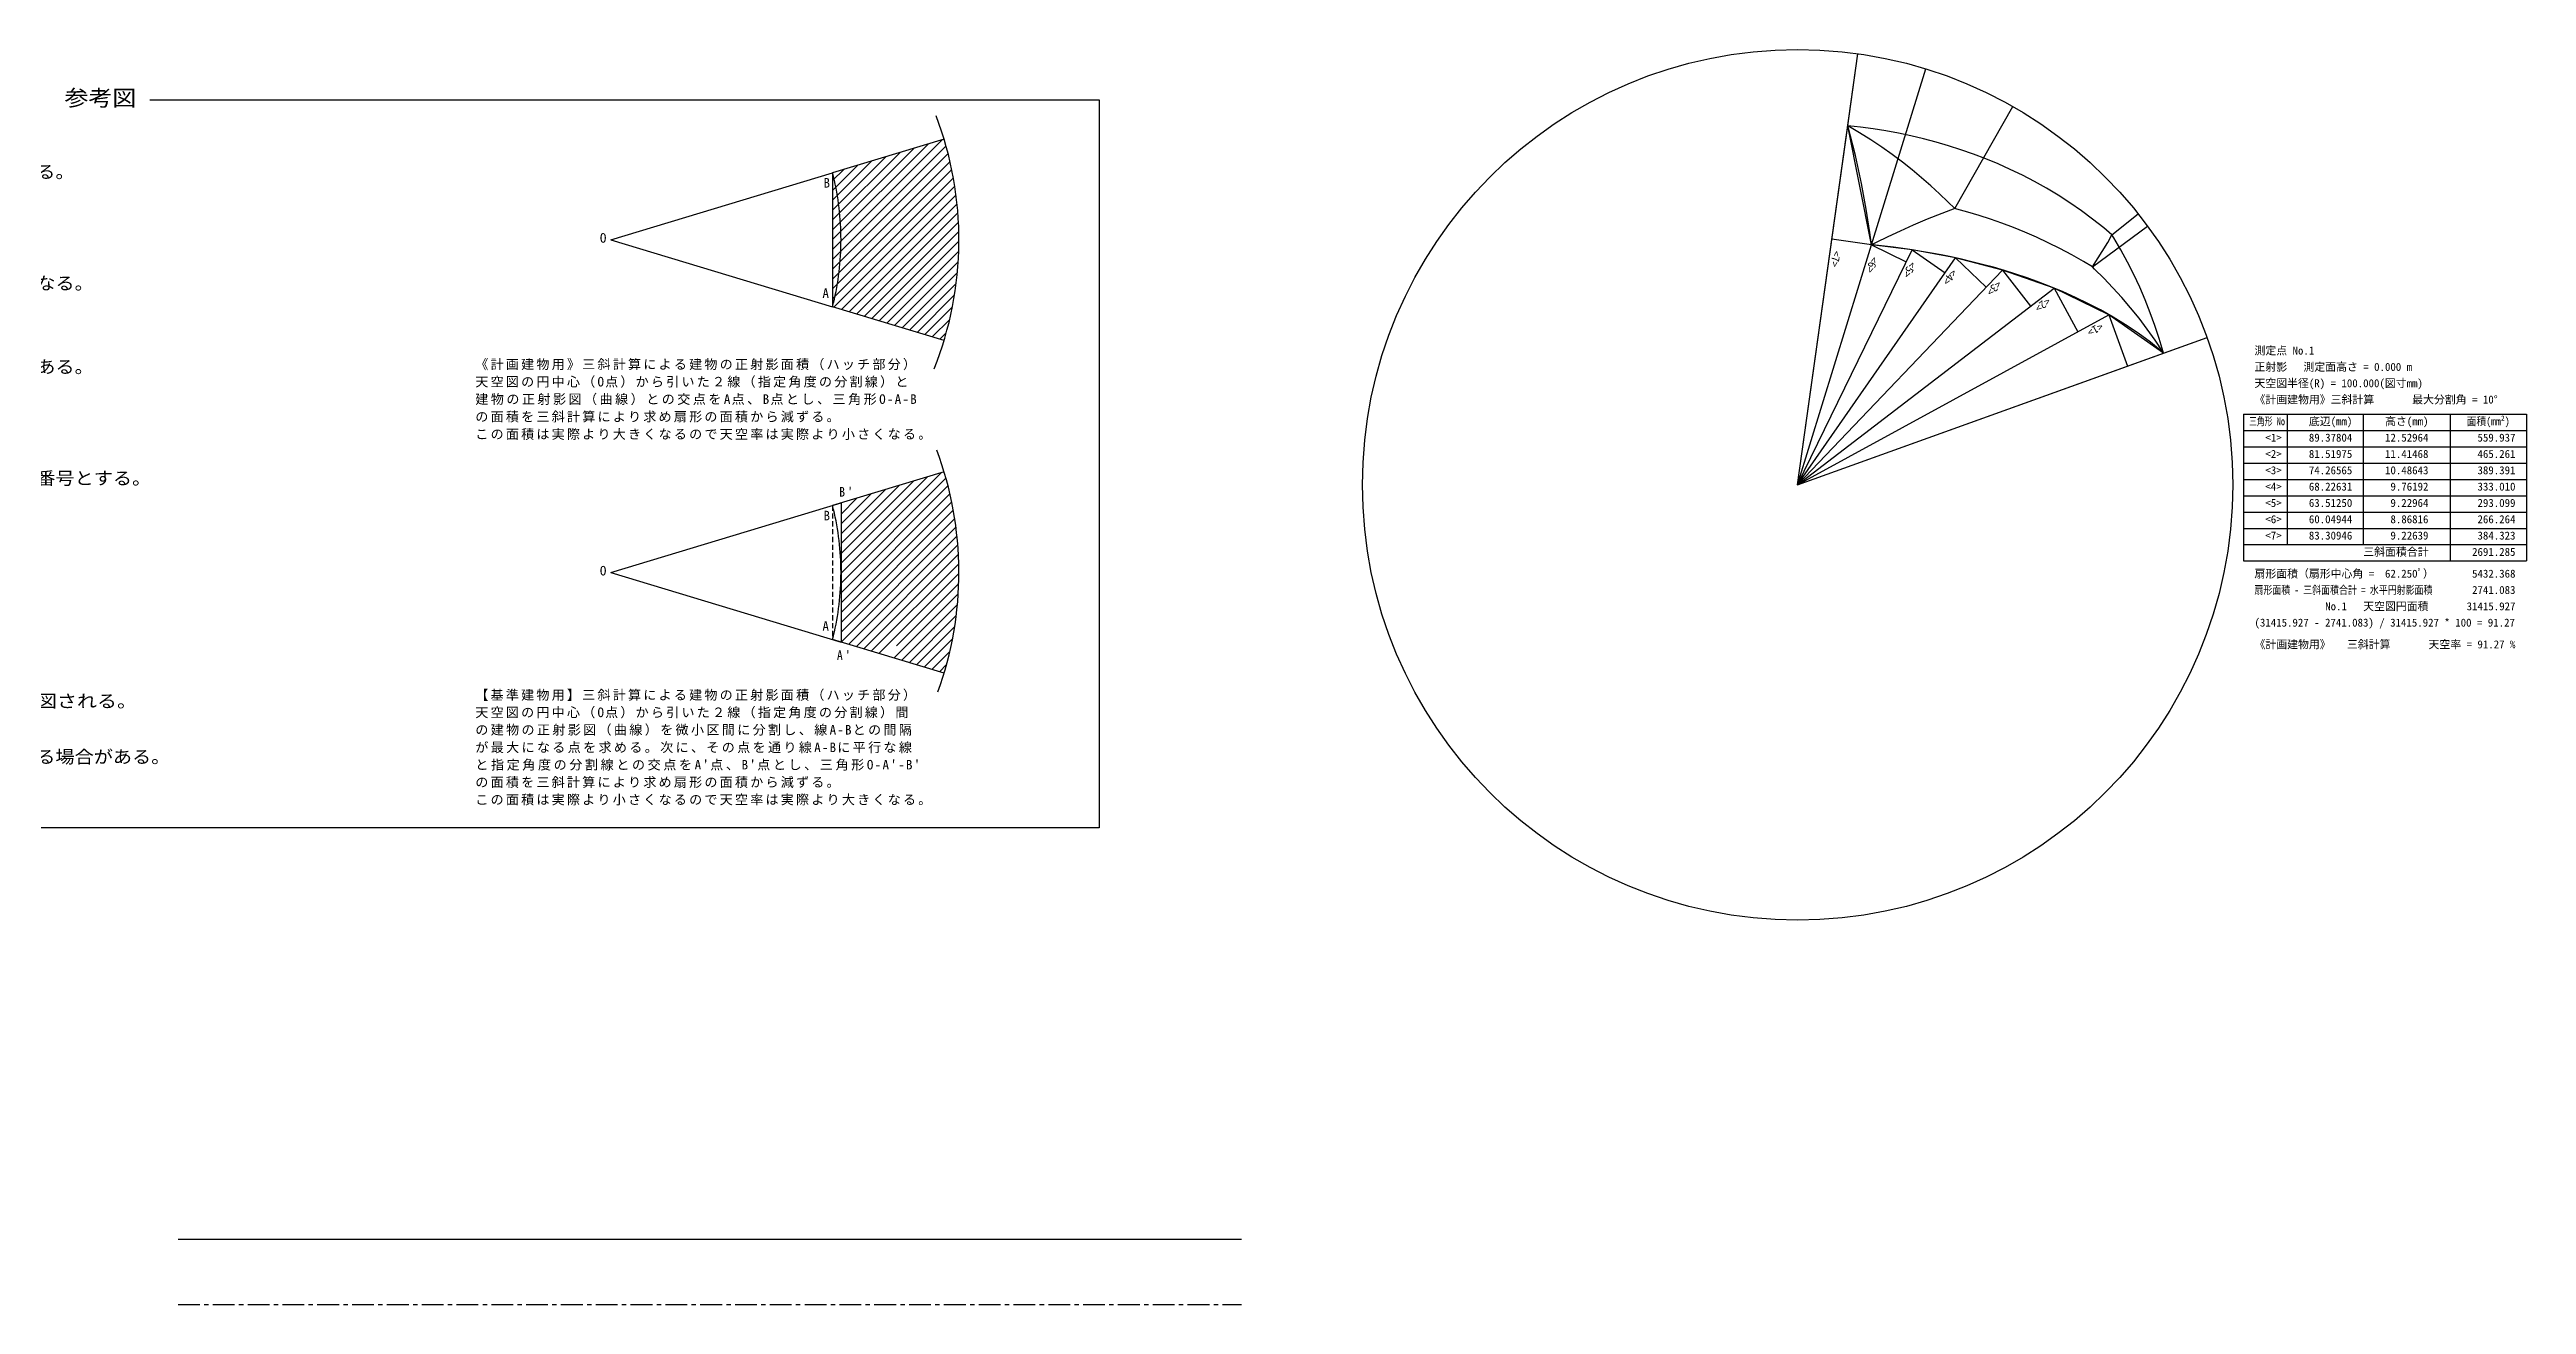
# Model space of a CAD drawing. Units: millimetres at full size, sheet at 1:200. Extents: x -99586 to 117532, y -64939 to 67268.
# Drawn here: x 2231 to 116074, y 9606 to 67268 of the extents above; entities that cross this region are included whole.
import ezdxf
from ezdxf.enums import TextEntityAlignment as Align

# ---------------------------------------------------------------- set-up
doc = ezdxf.new("R2010")
doc.units = ezdxf.units.MM
doc.header["$LTSCALE"] = 200
doc.linetypes.add('CHAIN1', pattern=[8, 5, -1, 1, -1])
doc.linetypes.add('DASHED1', pattern=[1.8, 1.2, -0.6])
for name, color, linetype in [('0-0_敷地', 7, 'Continuous'), ('0-5_計画建物用－三斜面積', 4, 'Continuous'), ('0-F', 6, 'Continuous')]:
    doc.layers.add(name, color=color, linetype=linetype)
doc.styles.add('ＭＳ ゴシック', font='')
doc.styles.get('ＭＳ ゴシック').set_extended_font_data('MS Gothic')

msp = doc.modelspace()

# ---------------------------------------------------------------- linework, layer by layer
at = {"layer": '0-0_敷地'}
msp.add_line((8138.8, 12609), (57020.2, 12606.5), dxfattribs=at)
at = {"layer": '0-0_敷地', "linetype": 'CHAIN1'}
msp.add_line((8138.6, 9609), (57020, 9606.5), dxfattribs=at)
at = {"layer": '0-5_計画建物用－三斜面積'}
for p, q in [((82573.5, 47268.2), (85339.9, 67076)), ((82573.5, 47268.2), (84878.2, 63769.9)), ((85976.7, 58294.5), (84878.2, 63769.9)), ((82573.5, 47268.2), (85976.7, 58294.5)), ((82573.5, 47268.2), (85976.7, 58294.5)), ((82573.5, 47268.2), (87837.1, 58063.2)), ((85976.7, 58294.5), (84149.1, 58549.7)), ((82573.5, 47268.2), (89829.4, 57694.4)), ((82573.5, 47268.2), (91996.8, 57137.1)), ((82573.5, 47268.2), (94360.2, 56306.5)), ((82573.5, 47268.2), (96882.6, 55082.9)), ((82573.5, 47268.2), (101391.2, 54042.6)), ((82573.5, 47268.2), (99392.4, 53323)), ((103073.5, 50518.2), (103073.5, 43768.2)), ((103073.5, 50518.2), (116073.5, 50518.2)), ((105073.5, 50518.2), (105073.5, 44518.2)), ((108573.5, 50518.2), (108573.5, 44518.2)), ((112573.5, 50518.2), (112573.5, 43768.2)), ((116073.5, 50518.2), (116073.5, 43768.2)), ((103073.5, 49768.2), (116073.5, 49768.2)), ((103073.5, 49018.2), (116073.5, 49018.2)), ((103073.5, 48268.2), (116073.5, 48268.2)), ((103073.5, 47518.2), (116073.5, 47518.2)), ((103073.5, 46768.2), (116073.5, 46768.2)), ((103073.5, 46018.2), (116073.5, 46018.2)), ((103073.5, 45268.2), (116073.5, 45268.2)), ((103073.5, 44518.2), (116073.5, 44518.2)), ((103073.5, 43768.2), (116073.5, 43768.2))]:
    msp.add_line(p, q, dxfattribs=at)
at = {"layer": '0-5_計画建物用－三斜面積', "color": 7}
for p, q in [((84878.2, 63769.9), (85339.9, 67076)), ((85976.7, 58294.5), (88471.8, 66378.7)), ((89797.2, 59958.5), (92467.5, 64649.5)), ((97017.2, 58759), (98224.7, 59719.7)), ((96124.4, 57277.4), (98660.8, 59150.9)), ((99392.4, 53323), (101391.2, 54042.6))]:
    msp.add_line(p, q, dxfattribs=at)
for points in [[(97017.2, 58759), (96643.6, 59074.5), (96134.5, 59478.6), (95615.4, 59862.7), (95087.6, 60226.9), (94551.9, 60571.6), (94009.4, 60897), (93460.9, 61203.5), (92907.2, 61491.3), (92349, 61761), (91787, 62012.9), (91221.6, 62247.3), (90653.5, 62464.5), (90083.1, 62665.1), (89510.6, 62849.3), (88936.6, 63017.4), (88361.2, 63169.8), (87784.7, 63306.8), (87207.4, 63428.6), (86629.4, 63535.4), (86050.8, 63627.6), (85471.8, 63705.3), (84878.2, 63769.9)], [(89797.2, 59958.5), (89485.1, 60267.1), (89094.8, 60638.8), (88690.6, 61007.5), (88272.1, 61372.7), (87838.5, 61733.7), (87389.4, 62089.9), (86924.1, 62440.4), (86442.1, 62784.2), (85942.9, 63120), (85426.2, 63446.6), (84878.2, 63769.9)], [(85976.7, 58294.5), (85897.5, 58860.4), (85730.8, 59931.4), (85516.8, 61115.3), (85241.3, 62397.9), (84878.2, 63769.9)], [(89797.2, 59958.5), (89205.2, 59740.6), (88525.3, 59471.1), (87885.8, 59199.9), (87285.2, 58930.1), (86721.2, 58664), (86191.5, 58403.2), (85976.7, 58294.5)], [(96124.4, 57277.4), (95708.9, 57530.7), (95170.7, 57838.5), (94631.8, 58125.6), (94093.5, 58392.9), (93556.6, 58641.6), (93022, 58872.4), (92490.2, 59086.5), (91961.8, 59284.7), (91437, 59467.8), (90916.2, 59636.7), (90399.3, 59792.2), (89886.6, 59934.8), (89797.2, 59958.5)], [(99392.4, 53323), (99338.1, 53370), (98787.6, 53819.1), (98222.9, 54235.8), (97649.1, 54621.1), (97070.8, 54976.6), (96491.5, 55303.8), (95914.4, 55604.6), (95341.9, 55880.6), (94775.8, 56133.7), (94217.7, 56365.7), (93668.5, 56578), (93128.9, 56772.4), (92599.5, 56950.2), (92080.2, 57112.7), (91571.3, 57261.3), (91072.6, 57397.1), (90583.8, 57521), (90104.7, 57634), (89634.8, 57737.1), (89173.7, 57830.8), (88721, 57916), (88276.1, 57993.2), (87838.5, 58063), (87407.6, 58125.9), (86983.1, 58182.3), (86564.2, 58232.7), (86150.5, 58277.3), (85976.7, 58294.5)], [(96124.4, 57277.4), (96825.6, 58403.2), (97017.2, 58759)], [(99392.4, 53323), (99375.4, 53383.6), (99195.9, 53984.1), (98998.6, 54581.1), (98783.2, 55174.2), (98549.7, 55762.9), (98297.8, 56346.6), (98027.3, 56924.8), (97738, 57496.8), (97429.9, 58062), (97102.7, 58619.7), (97017.2, 58759)], [(99392.4, 53323), (99358, 53377.3), (99007.2, 53907.9), (98642.6, 54422.6), (98265.4, 54921.7), (97876.5, 55404.9), (97476.8, 55872.7), (97067.3, 56325), (96648.7, 56762.1), (96221.8, 57184.3), (96124.4, 57277.4)]]:
    msp.add_lwpolyline(points, dxfattribs=at)
at = {"layer": '0-5_計画建物用－三斜面積'}
for points in [[(87837.1, 58063.2), (85976.7, 58294.5), (87570.9, 57517.2)], [(89829.4, 57694.4), (87837.1, 58063.2), (89352.3, 57008.8)], [(91996.8, 57137.1), (89829.4, 57694.4), (91241.5, 56346.1)], [(94360.2, 56306.5), (91996.8, 57137.1), (93273, 55472.8)], [(96882.6, 55082.9), (94360.2, 56306.5), (95454.4, 54302.9)], [(99392.4, 53323), (96882.6, 55082.9), (97731.4, 52725.1)]]:
    msp.add_lwpolyline(points, dxfattribs=at)
at = {"layer": '0-5_計画建物用－三斜面積', "color": 7}
msp.add_circle((82573.5, 47268.2), 20000, dxfattribs=at)
at = {"layer": '0-F', "color": 3}
msp.add_line((6844.2, 64960.6), (50468.3, 64960.6), dxfattribs=at)
at = {"layer": '0-F', "color": 7}
for p, q in [((43344.5, 63153.8), (38220.7, 61606)), ((38607.6, 58711.5), (38603.4, 58896)), ((38609, 58527), (38607.6, 58711.5)), ((40369.2, 54798.9), (44028, 58457.8)), ((43344.5, 53900.1), (38220.7, 55447.9)), ((43344.5, 47863.3), (38220.7, 46315.5)), ((43344.5, 38609.6), (38220.7, 40157.5))]:
    msp.add_line(p, q, dxfattribs=at)
at = {"layer": '0-F'}
for p, q in [((38220.7, 58081.1), (43271.3, 63131.7)), ((38220.7, 58533.6), (42622.9, 62935.8)), ((38220.7, 57628.5), (43435, 62842.9)), ((38220.7, 58986.1), (41974.5, 62739.9)), ((38220.7, 59438.7), (41326, 62544)), ((38220.7, 57176), (43530.6, 62485.9)), ((38220.7, 59891.2), (40677.6, 62348.1)), ((38220.7, 60343.8), (40029.2, 62152.3)), ((38220.7, 56723.4), (43619.1, 62121.8)), ((38220.7, 60796.3), (39380.7, 61956.4)), ((38220.7, 61248.9), (38732.3, 61760.5)), ((38220.7, 56270.9), (43700.1, 61750.3)), ((38220.7, 55818.3), (43773.3, 61371)), ((38283.8, 55428.9), (43838.4, 60983.5)), ((38631.4, 55323.9), (43894.9, 60587.4)), ((38978.9, 55218.9), (43942.3, 60182.2)), ((39326.5, 55113.9), (43980, 59767.4)), ((39674, 55008.9), (44007.3, 59342.2)), ((40021.6, 54903.9), (44023.6, 58906)), ((40716.7, 54693.9), (44019.3, 57996.6)), ((41064.3, 54589), (43996.5, 57521.2)), ((41411.8, 54484), (43958, 57030.1)), ((41759.4, 54379), (43902, 56521.5)), ((42106.9, 54274), (43826.3, 55993.3)), ((42454.5, 54169), (43728, 55442.5)), ((42802.1, 54064), (43603.6, 54865.5)), ((43149.6, 53959), (43447.9, 54257.3)), ((38609, 43207.8), (43229.8, 47828.6)), ((38609, 43660.4), (42581.4, 47632.8)), ((38609, 42755.3), (43428.7, 47575)), ((38609, 44112.9), (41932.9, 47436.9)), ((38609, 44565.5), (41284.5, 47241)), ((38609, 42302.7), (43524.7, 47218.4)), ((38609, 45018), (40636.1, 47045.1)), ((38609, 41850.2), (43613.6, 46854.8)), ((38609, 45470.6), (39987.7, 46849.2)), ((38609, 45923.1), (39339.2, 46653.4)), ((38609, 41397.6), (43695.1, 46483.8)), ((38609, 40945.1), (43768.9, 46105)), ((38609, 40492.5), (43834.5, 45718.1)), ((38609, 40040), (43891.6, 45322.6)), ((38956.7, 39935.1), (43939.5, 44918)), ((39304.2, 39830.1), (43977.9, 44503.8)), ((39651.8, 39725.1), (44005.9, 44079.3)), ((39999.4, 39620.2), (44022.9, 43643.8)), ((40346.9, 39515.2), (44028.1, 43196.3)), ((41042, 39305.2), (43998.4, 42261.6)), ((41152.8, 39868.5), (44020.3, 42736)), ((41389.6, 39200.2), (43960.9, 41771.5)), ((41737.1, 39095.2), (43906.1, 41264.2)), ((42084.7, 38990.2), (43831.7, 40737.3)), ((42432.3, 38885.2), (43735, 40188)), ((42779.8, 38780.2), (43612.4, 39612.8)), ((43127.4, 38675.2), (43459, 39006.8))]:
    msp.add_line(p, q, dxfattribs=at)
at = {"layer": '0-F', "color": 4}
for p, q in [((28028.1, 58527), (38220.7, 61606)), ((38220.7, 61606), (38220.7, 55447.9)), ((28028.1, 58527), (38220.7, 55447.9)), ((28028.1, 43236.5), (38609, 46432.8)), ((38609, 46432.8), (38609, 40040.2)), ((28028.1, 43236.5), (38609, 40040.2))]:
    msp.add_line(p, q, dxfattribs=at)
at = {"layer": '0-F', "color": 7, "linetype": 'DASHED1'}
msp.add_line((38220.7, 46315.5), (38220.7, 40157.5), dxfattribs=at)
at = {"layer": '0-F', "color": 3}
msp.add_lwpolyline([(50468.3, 64960.6), (50468.3, 31512.1), (-41432.6, 31512.1), (-41432.6, 64960.6)], dxfattribs=at)
at = {"layer": '0-F', "color": 7}
for points in [[(38603.4, 58896), (38596.5, 59080.3), (38586.9, 59264.4), (38574.5, 59448.3), (38559.4, 59631.7), (38541.6, 59814.7), (38521.1, 59997.2), (38497.9, 60179.2), (38472.1, 60360.5), (38443.7, 60541), (38412.8, 60720.8), (38379.3, 60899.8), (38343.3, 61077.8), (38304.8, 61254.9), (38263.9, 61431), (38220.7, 61606)], [(38220.7, 55447.9), (38263.9, 55622.9), (38304.8, 55799), (38343.3, 55976.1), (38379.3, 56154.1), (38412.8, 56333.1), (38443.7, 56512.9), (38472.1, 56693.4), (38497.9, 56874.7), (38521.1, 57056.7), (38541.6, 57239.2), (38559.4, 57422.2), (38574.5, 57605.6), (38586.9, 57789.5), (38596.5, 57973.6), (38603.4, 58157.9), (38607.6, 58342.4), (38609, 58527)], [(38220.7, 40157.5), (38263.9, 40332.4), (38304.8, 40508.5), (38343.3, 40685.6), (38379.3, 40863.6), (38412.8, 41042.6), (38443.7, 41222.4), (38472.1, 41402.9), (38497.9, 41584.2), (38521.1, 41766.2), (38541.6, 41948.7), (38559.4, 42131.7), (38574.5, 42315.2), (38586.9, 42499), (38596.5, 42683.1), (38603.4, 42867.4), (38607.6, 43051.9), (38609, 43236.5), (38607.6, 43421), (38603.4, 43605.5), (38596.5, 43789.8), (38586.9, 43973.9), (38574.5, 44157.8), (38559.4, 44341.2), (38541.6, 44524.2), (38521.1, 44706.8), (38497.9, 44888.7), (38472.1, 45070), (38443.7, 45250.6), (38412.8, 45430.4), (38379.3, 45609.3), (38343.3, 45787.4), (38304.8, 45964.4), (38263.9, 46140.5), (38220.7, 46315.5)]]:
    msp.add_lwpolyline(points, dxfattribs=at)
for centre, start, end in [((28028.1, 58527), 338.24449, 20.85146), ((28028.1, 43236.5), 339.94357, 20.55787)]:
    msp.add_arc(centre, 16000, start, end, dxfattribs=at)

# ---------------------------------------------------------------- texts
at = {"layer": '0-5_計画建物用－三斜面積', "style": 'ＭＳ ゴシック'}
for s, rotation, p in [('<7>', 262.049, (84080, 58054.5)), ('<6>', 252.848, (85829.2, 57816.7)), ('<5>', 244.006, (87618, 57613.8)), ('<4>', 235.165, (89543.8, 57284)), ('<3>', 226.323, (91651.5, 56775.5)), ('<2>', 217.482, (93963.4, 56002.2)), ('<1>', 208.64, (96443.8, 54843.2))]:
    msp.add_text(s, height=366.6, rotation=rotation, dxfattribs=at).set_placement(p, align=Align.BOTTOM_LEFT)
for s, p in [('測定点 No.1', (103573.5, 53143.2)), ('正射影 \u3000測定面高さ = 0.000 m', (103573.5, 52393.2)), ('天空図半径(R) = 100.000(図寸mm)', (103573.5, 51643.2)), ('《計画建物用》三斜計算 \u3000 \u3000 最大分割角 = 10°', (103573.5, 50893.2)), ('底辺(mm)', (106073.5, 49893.2)), ('高さ(mm)', (109573.5, 49893.2)), ('<1>', (104073.5, 49143.2)), (' 89.37804', (105823.5, 49143.2)), (' 12.52964', (109323.5, 49143.2)), (' 559.937', (113573.5, 49143.2)), ('<2>', (104073.5, 48393.2)), ('<3>', (104073.5, 47643.2)), (' 81.51975', (105823.5, 48393.2)), (' 74.26565', (105823.5, 47643.2)), (' 11.41468', (109323.5, 48393.2)), (' 10.48643', (109323.5, 47643.2)), (' 465.261', (113573.5, 48393.2)), (' 389.391', (113573.5, 47643.2)), ('<4>', (104073.5, 46893.2)), (' 68.22631', (105823.5, 46893.2)), ('  9.76192', (109323.5, 46893.2)), (' 333.010', (113573.5, 46893.2)), ('<5>', (104073.5, 46143.2)), ('<6>', (104073.5, 45393.2)), (' 63.51250', (105823.5, 46143.2)), (' 60.04944', (105823.5, 45393.2)), ('  8.86816', (109323.5, 45393.2)), ('  9.22964', (109323.5, 46143.2)), (' 293.099', (113573.5, 46143.2)), (' 266.264', (113573.5, 45393.2)), ('<7>', (104073.5, 44643.2)), (' 83.30946', (105823.5, 44643.2)), ('三斜面積合計', (108573.5, 43893.2)), ('  9.22639', (109323.5, 44643.2)), (' 384.323', (113573.5, 44643.2)), ('扇形面積（扇形中心角 =  62.250ﾟ）', (103573.5, 42893.2)), ('5432.368', (113573.5, 42893.2)), ('2691.285', (113573.5, 43893.2)), ('2741.083', (113573.5, 42143.2)), ('(31415.927 - 2741.083) / 31415.927 * 100 = 91.27', (103573.5, 40643.2)), ('No.1 \u3000天空図円面積', (106823.5, 41393.2)), ('31415.927', (113323.5, 41393.2)), ('《計画建物用》 \u3000三斜計算 \u3000 \u3000 天空率 = 91.27 %', (103573.5, 39643.2))]:
    msp.add_text(s, height=366.6, dxfattribs=at).set_placement(p, align=Align.BOTTOM_LEFT)
for s, width, p in [('三角形 No.', 0.7, (103323.5, 49893.2)), ('面積(mm²)', 0.9, (113323.5, 49893.2)), ('扇形面積 - 三斜面積合計 = 水平円射影面積', 0.8, (103573.5, 42143.2))]:
    msp.add_text(s, height=366.6, dxfattribs=dict(at, width=width)).set_placement(p, align=Align.BOTTOM_LEFT)
at = {"layer": '0-F', "color": 3, "style": 'ＭＳ ゴシック', "width": 1.1}
msp.add_text('参考図', height=733.1, dxfattribs=at).set_placement((2917.8, 64460.6), align=Align.BOTTOM_LEFT)
at = {"layer": '0-F', "color": 7, "style": 'ＭＳ ゴシック'}
for s, width, p in [('\u3000建物の正射影図形を天空図の中心から微小角で分割し、その面積の積分を行い正射影図形の面積を求める。', 1.1, (-39735.8, 61181.6)), ('\u3000三斜計算による天空率は同じ形状であっても右図のように【基準建物用】より《計画建物用》が小さくなる。', 1.1, (-39735.8, 56061.6)), ('\u3000天空図で線が重なっている場合または僅かにずれている場合、微小な高さの三角形が作成されることがある。', 1.1, (-39735.8, 52221.6)), ('\u3000建物データとして構成されている線の端点に、次の優先順位により整理した順に番号を付け、建物位置番号とする。', 1.1, (-39735.8, 47101.6)), ('\u3000【基準建物用】建物位置は{1}のように{番号}、《計画建物用》建物位置は(1)のように(番号)で作図される。', 1.15, (-39735.8, 36861.6)), ('\u3000建物位置番号の文字は下中を基準として建物位置に作図されるので他の文字（高さ指定文字等）と重なる場合がある。', 1.1, (-39735.8, 34301.6))]:
    msp.add_text(s, height=586.5, dxfattribs=dict(at, width=width)).set_placement(p, align=Align.BOTTOM_LEFT)
for s, p in [('B', (37803.4, 60792.4)), ('O', (27526.1, 58260.5)), ('A', (37754.9, 55720.3)), ('B', (37803.4, 45501.9)), ('O', (27526.1, 42970)), ('A', (37754.9, 40429.8))]:
    msp.add_text(s, height=439.9, dxfattribs=at).set_placement(p, align=Align.BOTTOM_LEFT)
at = {"layer": '0-F', "color": 7, "char_height": 439.9, "attachment_point": 7, "style": 'ＭＳ ゴシック'}
for s, insert in [('\\T1.17;《計画建物用》三斜計算による建物の正射影面積（ハッチ部分）', (21799.8, 52529)), ('\\T1.19;建物の正射影図（曲線）との交点をA点、B点とし、三角形O-A-B', (21799.8, 50929)), ('\\T1.17;天空図の円中心（O点）から引いた２線（指定角度の分割線）と', (21799.8, 51729)), ('\\T1.17;の面積を三斜計算により求め扇形の面積から減ずる。', (21799.8, 50129)), ('\\T1.17;この面積は実際より大きくなるので天空率は実際より小さくなる。', (21799.8, 49329)), ("\\T1.36;\\W0.9;B'", (38524.5, 46725.4)), ("\\T1.36;\\W0.9;A'", (38419.5, 39218.1)), ('\\T1.17;【基準建物用】三斜計算による建物の正射影面積（ハッチ部分）', (21799.8, 37335.6)), ('\\T1.17;天空図の円中心（O点）から引いた２線（指定角度の分割線）間', (21799.8, 36535.6)), ('\\T1.18;が最大になる点を求める。次に、その点を通り線A-Bに平行な線', (21799.8, 34935.6)), ('\\T1.18;の建物の正射影図（曲線）を微小区間に分割し、線A-Bとの間隔', (21799.8, 35735.6)), ("\\T1.2;と指定角度の分割線との交点をA'点、B'点とし、三角形O-A'-B'", (21799.8, 34135.6)), ('\\T1.17;の面積を三斜計算により求め扇形の面積から減ずる。', (21799.8, 33335.6)), ('\\T1.17;この面積は実際より小さくなるので天空率は実際より大きくなる。', (21799.8, 32535.6))]:
    msp.add_mtext(s, dxfattribs=dict(at, insert=insert))

doc.saveas('drawing.dxf')
